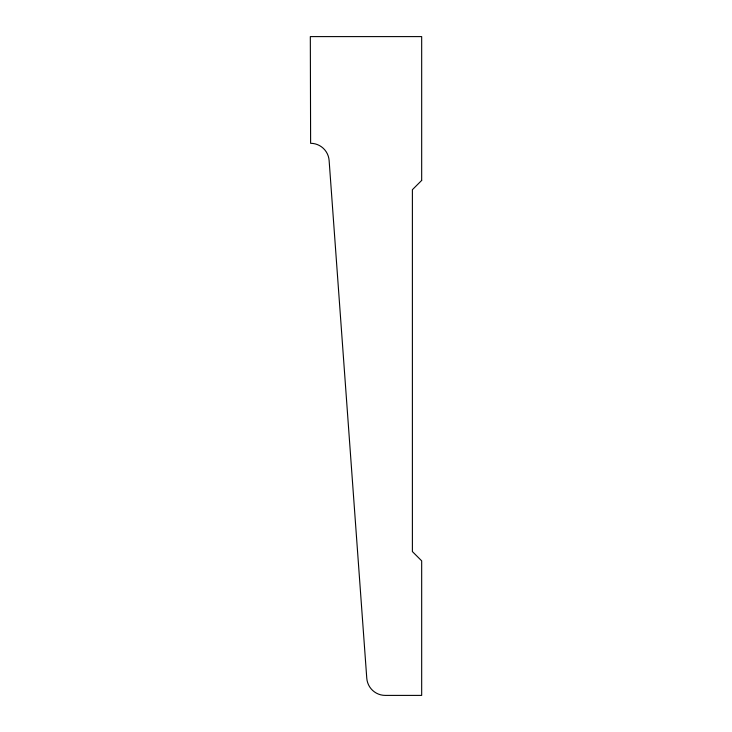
<?xml version="1.0" encoding="UTF-8"?>
<svg xmlns="http://www.w3.org/2000/svg" width="732" height="732" viewBox="0 0 732 732"><rect width="100%" height="100%" fill="white"/><g stroke="black" fill="none" stroke-linecap="round" stroke-linejoin="round"><path stroke-width="1.1" d="M421.678 180.42L412.391 189.698L412.391 551.58L421.678 560.858L421.678 695.4L385.279 695.4A18.556 18.556 0 0 1 366.769 678.189L329.125 160.518A18.556 18.556 0 0 0 310.615 143.307L310.322 36.6L421.678 36.6L421.678 180.42"/></g></svg>
